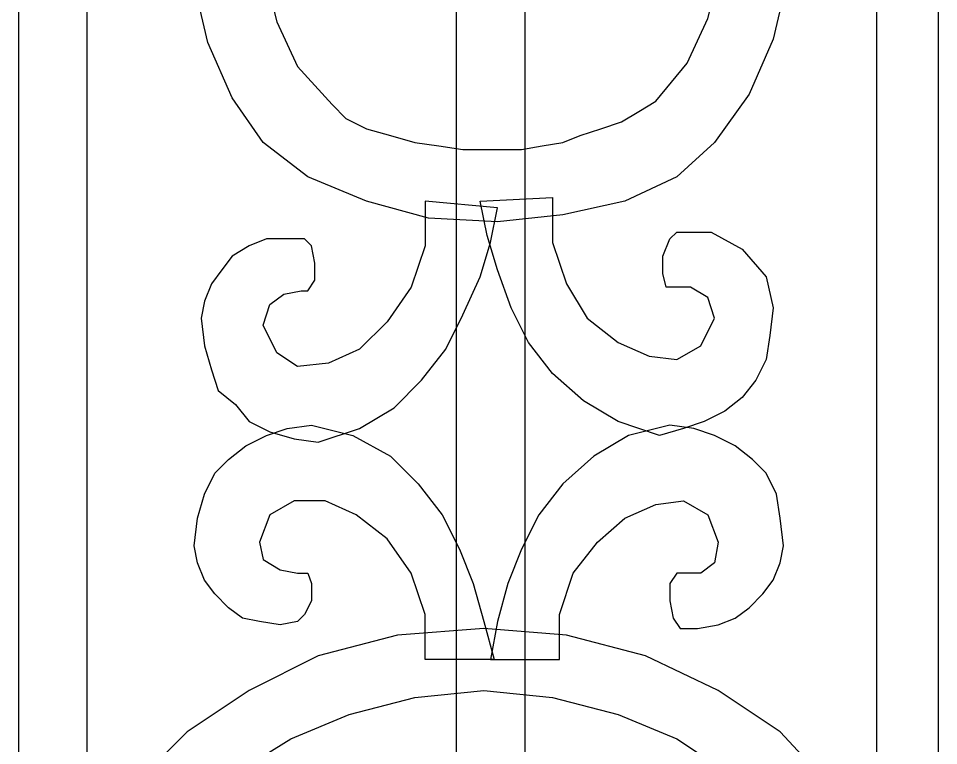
# Model space of a CAD drawing. Header units: centimetres. Extents: x -51 to 56, y -22 to 36.
# Drawn here: x -7 to 11.22, y -7.65 to 6.75 of the extents above; entities that cross this region are included whole.
import ezdxf

# ---------------------------------------------------------------- set-up
doc = ezdxf.new("R2010")
doc.units = ezdxf.units.CM
doc.header["$MEASUREMENT"] = 0
doc.layers.add('layer 1', color=7, linetype='Continuous')

msp = doc.modelspace()

# ---------------------------------------------------------------- linework, layer by layer
at = {"layer": 'layer 1', "color": 108}
for points, knots in [([(-7.00113, 30.70333), (-7.00113, 30.70333), (-5.63638, 30.70333), (-5.63638, 30.70333), (-5.63638, 30.70333), (-5.63638, 30.70333), (-5.63638, -22.04404), (-5.63638, -22.04404), (-5.63638, -22.04404), (-5.63638, -22.04404), (-7.00113, -22.04404), (-7.00113, -22.04404), (-7.00113, -22.04404), (-7.00113, -22.04404), (-7.00113, 30.70333), (-7.00113, 30.70333)], [0, 0, 0, 0, 0.25, 0.25, 0.25, 0.25, 0.5, 0.5, 0.5, 0.5, 0.75, 0.75, 0.75, 0.75, 1, 1, 1, 1]), ([(1.665, 30.70333), (1.665, 30.70333), (3.02974, 30.70333), (3.02974, 30.70333), (3.02974, 30.70333), (3.02974, 30.70333), (3.02974, -22.04404), (3.02974, -22.04404), (3.02974, -22.04404), (3.02974, -22.04404), (1.665, -22.04404), (1.665, -22.04404), (1.665, -22.04404), (1.665, -22.04404), (1.665, 30.70333), (1.665, 30.70333)], [0, 0, 0, 0, 0.25, 0.25, 0.25, 0.25, 0.5, 0.5, 0.5, 0.5, 0.75, 0.75, 0.75, 0.75, 1, 1, 1, 1]), ([(9.98994, 30.70333), (9.98994, 30.70333), (11.21821, 30.70333), (11.21821, 30.70333), (11.21821, 30.70333), (11.21821, 30.70333), (11.21821, -22.04404), (11.21821, -22.04404), (11.21821, -22.04404), (11.21821, -22.04404), (9.98994, -22.04404), (9.98994, -22.04404), (9.98994, -22.04404), (9.98994, -22.04404), (9.98994, 30.70333), (9.98994, 30.70333)], [0, 0, 0, 0, 0.25, 0.25, 0.25, 0.25, 0.5, 0.5, 0.5, 0.5, 0.75, 0.75, 0.75, 0.75, 1, 1, 1, 1]), ([(6.78279, 4.29553), (6.78279, 4.29553), (7.46516, 5.25085), (7.46516, 5.25085), (7.46516, 5.25085), (7.46516, 5.25085), (7.94282, 6.34264), (7.94282, 6.34264), (7.94282, 6.34264), (7.94282, 6.34264), (8.21577, 7.50268), (8.21577, 7.50268), (8.21577, 7.50268), (8.21577, 7.50268), (8.21577, 8.73095), (8.21577, 8.73095), (8.21577, 8.73095), (8.21577, 8.73095), (8.01106, 9.82274), (8.01106, 9.82274), (8.01106, 9.82274), (8.01106, 9.82274), (7.5334, 10.77806), (7.5334, 10.77806), (7.5334, 10.77806), (7.5334, 10.77806), (6.71455, 11.52867), (6.71455, 11.52867), (6.71455, 11.52867), (6.71455, 11.52867), (5.69099, 12.07457), (5.69099, 12.07457), (5.69099, 12.07457), (5.69099, 12.07457), (5.07686, 12.21104), (5.07686, 12.21104), (5.07686, 12.21104), (5.07686, 12.21104), (4.46272, 12.07457), (4.46272, 12.07457), (4.46272, 12.07457), (4.46272, 12.07457), (3.84859, 11.80162), (3.84859, 11.80162), (3.84859, 11.80162), (3.84859, 11.80162), (3.43917, 11.32396), (3.43917, 11.32396), (3.43917, 11.32396), (3.43917, 11.32396), (3.09798, 10.77806), (3.09798, 10.77806), (3.09798, 10.77806), (3.09798, 10.77806), (3.02974, 10.16393), (3.02974, 10.16393), (3.02974, 10.16393), (3.02974, 10.16393), (3.23445, 9.48155), (3.23445, 9.48155), (3.23445, 9.48155), (3.23445, 9.48155), (3.71211, 8.79918), (3.71211, 8.79918), (3.71211, 8.79918), (3.71211, 8.79918), (4.0533, 8.59447), (4.0533, 8.59447), (4.0533, 8.59447), (4.0533, 8.59447), (4.53096, 8.52623), (4.53096, 8.52623), (4.53096, 8.52623), (4.53096, 8.52623), (4.94038, 8.73095), (4.94038, 8.73095), (4.94038, 8.73095), (4.94038, 8.73095), (5.1451, 9.14037), (5.1451, 9.14037), (5.1451, 9.14037), (5.1451, 9.14037), (5.07686, 9.41332), (5.07686, 9.41332), (5.07686, 9.41332), (5.07686, 9.41332), (5.00862, 9.61803), (5.00862, 9.61803), (5.00862, 9.61803), (5.00862, 9.61803), (4.87215, 9.68627), (4.87215, 9.68627), (4.87215, 9.68627), (4.87215, 9.68627), (4.66744, 9.7545), (4.66744, 9.7545), (4.66744, 9.7545), (4.66744, 9.7545), (4.25801, 10.16393), (4.25801, 10.16393), (4.25801, 10.16393), (4.25801, 10.16393), (4.39449, 10.57335), (4.39449, 10.57335), (4.39449, 10.57335), (4.39449, 10.57335), (4.80391, 10.8463), (4.80391, 10.8463), (4.80391, 10.8463), (4.80391, 10.8463), (5.34981, 10.77806), (5.34981, 10.77806), (5.34981, 10.77806), (5.34981, 10.77806), (5.96394, 10.36864), (5.96394, 10.36864), (5.96394, 10.36864), (5.96394, 10.36864), (6.4416, 9.82274), (6.4416, 9.82274), (6.4416, 9.82274), (6.4416, 9.82274), (6.78279, 9.14037), (6.78279, 9.14037), (6.78279, 9.14037), (6.78279, 9.14037), (6.91926, 8.38976), (6.91926, 8.38976), (6.91926, 8.38976), (6.91926, 8.38976), (6.85103, 7.57091), (6.85103, 7.57091), (6.85103, 7.57091), (6.85103, 7.57091), (6.64632, 6.75207), (6.64632, 6.75207), (6.64632, 6.75207), (6.64632, 6.75207), (6.23689, 5.86498), (6.23689, 5.86498), (6.23689, 5.86498), (6.23689, 5.86498), (5.62276, 5.11437), (5.62276, 5.11437), (5.62276, 5.11437), (5.62276, 5.11437), (5.28157, 4.90966), (5.28157, 4.90966), (5.28157, 4.90966), (5.28157, 4.90966), (4.94038, 4.70495), (4.94038, 4.70495), (4.94038, 4.70495), (4.94038, 4.70495), (4.53096, 4.56848), (4.53096, 4.56848), (4.53096, 4.56848), (4.53096, 4.56848), (4.12154, 4.432), (4.12154, 4.432), (4.12154, 4.432), (4.12154, 4.432), (3.78035, 4.29553), (3.78035, 4.29553), (3.78035, 4.29553), (3.78035, 4.29553), (3.37093, 4.22729), (3.37093, 4.22729), (3.37093, 4.22729), (3.37093, 4.22729), (2.96151, 4.15905), (2.96151, 4.15905), (2.96151, 4.15905), (2.96151, 4.15905), (2.62032, 4.15905), (2.62032, 4.15905), (2.62032, 4.15905), (2.62032, 4.15905), (2.62032, 4.15905), (2.62032, 4.15905), (2.62032, 4.15905), (2.62032, 4.15905), (2.62032, 4.15905), (2.62032, 4.15905), (2.62032, 4.15905), (2.62032, 4.15905), (2.62032, 4.15905), (2.62032, 4.15905), (2.62032, 4.15905), (2.62032, 4.15905), (2.62032, 4.15905), (2.62032, 4.15905), (2.62032, 4.15905), (2.62032, 4.15905), (2.27913, 4.15905), (2.27913, 4.15905), (2.27913, 4.15905), (2.27913, 4.15905), (1.80147, 4.15905), (1.80147, 4.15905), (1.80147, 4.15905), (1.80147, 4.15905), (1.32381, 4.22729), (1.32381, 4.22729), (1.32381, 4.22729), (1.32381, 4.22729), (0.84615, 4.29553), (0.84615, 4.29553), (0.84615, 4.29553), (0.84615, 4.29553), (0.36849, 4.432), (0.36849, 4.432), (0.36849, 4.432), (0.36849, 4.432), (-0.10917, 4.56848), (-0.10917, 4.56848), (-0.10917, 4.56848), (-0.10917, 4.56848), (-0.51859, 4.77319), (-0.51859, 4.77319), (-0.51859, 4.77319), (-0.51859, 4.77319), (-0.79154, 5.04614), (-0.79154, 5.04614), (-0.79154, 5.04614), (-0.79154, 5.04614), (-1.47391, 5.79675), (-1.47391, 5.79675), (-1.47391, 5.79675), (-1.47391, 5.79675), (-1.88334, 6.68383), (-1.88334, 6.68383), (-1.88334, 6.68383), (-1.88334, 6.68383), (-2.08805, 7.50268), (-2.08805, 7.50268), (-2.08805, 7.50268), (-2.08805, 7.50268), (-2.15629, 8.32152), (-2.15629, 8.32152), (-2.15629, 8.32152), (-2.15629, 8.32152), (-2.01981, 9.07213), (-2.01981, 9.07213), (-2.01981, 9.07213), (-2.01981, 9.07213), (-1.67863, 9.7545), (-1.67863, 9.7545), (-1.67863, 9.7545), (-1.67863, 9.7545), (-1.20096, 10.3004), (-1.20096, 10.3004), (-1.20096, 10.3004), (-1.20096, 10.3004), (-0.58683, 10.70982), (-0.58683, 10.70982), (-0.58683, 10.70982), (-0.58683, 10.70982), (-0.10917, 10.77806), (-0.10917, 10.77806), (-0.10917, 10.77806), (-0.10917, 10.77806), (0.36849, 10.50511), (0.36849, 10.50511), (0.36849, 10.50511), (0.36849, 10.50511), (0.50497, 10.09569), (0.50497, 10.09569), (0.50497, 10.09569), (0.50497, 10.09569), (0.09554, 9.7545), (0.09554, 9.7545), (0.09554, 9.7545), (0.09554, 9.7545), (-0.04093, 9.68627), (-0.04093, 9.68627), (-0.04093, 9.68627), (-0.04093, 9.68627), (-0.24564, 9.54979), (-0.24564, 9.54979), (-0.24564, 9.54979), (-0.24564, 9.54979), (-0.31388, 9.34508), (-0.31388, 9.34508), (-0.31388, 9.34508), (-0.31388, 9.34508), (-0.38212, 9.14037), (-0.38212, 9.14037), (-0.38212, 9.14037), (-0.38212, 9.14037), (-0.17741, 8.66271), (-0.17741, 8.66271), (-0.17741, 8.66271), (-0.17741, 8.66271), (0.23202, 8.458), (0.23202, 8.458), (0.23202, 8.458), (0.23202, 8.458), (0.70968, 8.52623), (0.70968, 8.52623), (0.70968, 8.52623), (0.70968, 8.52623), (1.05086, 8.73095), (1.05086, 8.73095), (1.05086, 8.73095), (1.05086, 8.73095), (1.52852, 9.41332), (1.52852, 9.41332), (1.52852, 9.41332), (1.52852, 9.41332), (1.73324, 10.09569), (1.73324, 10.09569), (1.73324, 10.09569), (1.73324, 10.09569), (1.59676, 10.70982), (1.59676, 10.70982), (1.59676, 10.70982), (1.59676, 10.70982), (1.25558, 11.32396), (1.25558, 11.32396), (1.25558, 11.32396), (1.25558, 11.32396), (0.77791, 11.73338), (0.77791, 11.73338), (0.77791, 11.73338), (0.77791, 11.73338), (0.23202, 12.07457), (0.23202, 12.07457), (0.23202, 12.07457), (0.23202, 12.07457), (-0.45036, 12.21104), (-0.45036, 12.21104), (-0.45036, 12.21104), (-0.45036, 12.21104), (-1.06449, 12.07457), (-1.06449, 12.07457), (-1.06449, 12.07457), (-1.06449, 12.07457), (-2.08805, 11.52867), (-2.08805, 11.52867), (-2.08805, 11.52867), (-2.08805, 11.52867), (-2.83866, 10.70982), (-2.83866, 10.70982), (-2.83866, 10.70982), (-2.83866, 10.70982), (-3.31632, 9.68627), (-3.31632, 9.68627), (-3.31632, 9.68627), (-3.31632, 9.68627), (-3.52103, 8.59447), (-3.52103, 8.59447), (-3.52103, 8.59447), (-3.52103, 8.59447), (-3.52103, 7.43444), (-3.52103, 7.43444), (-3.52103, 7.43444), (-3.52103, 7.43444), (-3.24808, 6.27441), (-3.24808, 6.27441), (-3.24808, 6.27441), (-3.24808, 6.27441), (-2.77042, 5.18261), (-2.77042, 5.18261), (-2.77042, 5.18261), (-2.77042, 5.18261), (-2.15629, 4.29553), (-2.15629, 4.29553), (-2.15629, 4.29553), (-2.15629, 4.29553), (-1.2692, 3.61315), (-1.2692, 3.61315), (-1.2692, 3.61315), (-1.2692, 3.61315), (-0.10917, 3.13549), (-0.10917, 3.13549), (-0.10917, 3.13549), (-0.10917, 3.13549), (1.1191, 2.79431), (1.1191, 2.79431), (1.1191, 2.79431), (1.1191, 2.79431), (2.48385, 2.72607), (2.48385, 2.72607), (2.48385, 2.72607), (2.48385, 2.72607), (3.78035, 2.86255), (3.78035, 2.86255), (3.78035, 2.86255), (3.78035, 2.86255), (5.00862, 3.13549), (5.00862, 3.13549), (5.00862, 3.13549), (5.00862, 3.13549), (6.03218, 3.61315), (6.03218, 3.61315), (6.03218, 3.61315), (6.03218, 3.61315), (6.78279, 4.29553), (6.78279, 4.29553)], [0, 0, 0, 0, 0.01, 0.01, 0.01, 0.01, 0.02, 0.02, 0.02, 0.02, 0.03, 0.03, 0.03, 0.03, 0.04, 0.04, 0.04, 0.04, 0.05, 0.05, 0.05, 0.05, 0.06, 0.06, 0.06, 0.06, 0.07, 0.07, 0.07, 0.07, 0.08, 0.08, 0.08, 0.08, 0.09, 0.09, 0.09, 0.09, 0.1, 0.1, 0.1, 0.1, 0.11, 0.11, 0.11, 0.11, 0.12, 0.12, 0.12, 0.12, 0.13, 0.13, 0.13, 0.13, 0.14, 0.14, 0.14, 0.14, 0.15, 0.15, 0.15, 0.15, 0.16, 0.16, 0.16, 0.16, 0.17, 0.17, 0.17, 0.17, 0.18, 0.18, 0.18, 0.18, 0.19, 0.19, 0.19, 0.19, 0.2, 0.2, 0.2, 0.2, 0.21, 0.21, 0.21, 0.21, 0.22, 0.22, 0.22, 0.22, 0.23, 0.23, 0.23, 0.23, 0.24, 0.24, 0.24, 0.24, 0.25, 0.25, 0.25, 0.25, 0.26, 0.26, 0.26, 0.26, 0.27, 0.27, 0.27, 0.27, 0.28, 0.28, 0.28, 0.28, 0.29, 0.29, 0.29, 0.29, 0.3, 0.3, 0.3, 0.3, 0.31, 0.31, 0.31, 0.31, 0.32, 0.32, 0.32, 0.32, 0.33, 0.33, 0.33, 0.33, 0.34, 0.34, 0.34, 0.34, 0.35, 0.35, 0.35, 0.35, 0.36, 0.36, 0.36, 0.36, 0.37, 0.37, 0.37, 0.37, 0.38, 0.38, 0.38, 0.38, 0.39, 0.39, 0.39, 0.39, 0.4, 0.4, 0.4, 0.4, 0.41, 0.41, 0.41, 0.41, 0.42, 0.42, 0.42, 0.42, 0.43, 0.43, 0.43, 0.43, 0.44, 0.44, 0.44, 0.44, 0.45, 0.45, 0.45, 0.45, 0.46, 0.46, 0.46, 0.46, 0.47, 0.47, 0.47, 0.47, 0.48, 0.48, 0.48, 0.48, 0.49, 0.49, 0.49, 0.49, 0.5, 0.5, 0.5, 0.5, 0.51, 0.51, 0.51, 0.51, 0.52, 0.52, 0.52, 0.52, 0.53, 0.53, 0.53, 0.53, 0.54, 0.54, 0.54, 0.54, 0.55, 0.55, 0.55, 0.55, 0.56, 0.56, 0.56, 0.56, 0.57, 0.57, 0.57, 0.57, 0.58, 0.58, 0.58, 0.58, 0.59, 0.59, 0.59, 0.59, 0.6, 0.6, 0.6, 0.6, 0.61, 0.61, 0.61, 0.61, 0.62, 0.62, 0.62, 0.62, 0.63, 0.63, 0.63, 0.63, 0.64, 0.64, 0.64, 0.64, 0.65, 0.65, 0.65, 0.65, 0.66, 0.66, 0.66, 0.66, 0.67, 0.67, 0.67, 0.67, 0.68, 0.68, 0.68, 0.68, 0.69, 0.69, 0.69, 0.69, 0.7, 0.7, 0.7, 0.7, 0.71, 0.71, 0.71, 0.71, 0.72, 0.72, 0.72, 0.72, 0.73, 0.73, 0.73, 0.73, 0.74, 0.74, 0.74, 0.74, 0.75, 0.75, 0.75, 0.75, 0.76, 0.76, 0.76, 0.76, 0.77, 0.77, 0.77, 0.77, 0.78, 0.78, 0.78, 0.78, 0.79, 0.79, 0.79, 0.79, 0.8, 0.8, 0.8, 0.8, 0.81, 0.81, 0.81, 0.81, 0.82, 0.82, 0.82, 0.82, 0.83, 0.83, 0.83, 0.83, 0.84, 0.84, 0.84, 0.84, 0.85, 0.85, 0.85, 0.85, 0.86, 0.86, 0.86, 0.86, 0.87, 0.87, 0.87, 0.87, 0.88, 0.88, 0.88, 0.88, 0.89, 0.89, 0.89, 0.89, 0.9, 0.9, 0.9, 0.9, 0.91, 0.91, 0.91, 0.91, 0.92, 0.92, 0.92, 0.92, 0.93, 0.93, 0.93, 0.93, 0.94, 0.94, 0.94, 0.94, 0.95, 0.95, 0.95, 0.95, 0.96, 0.96, 0.96, 0.96, 0.97, 0.97, 0.97, 0.97, 0.98, 0.98, 0.98, 0.98, 0.99, 0.99, 0.99, 0.99, 1, 1, 1, 1]), ([(-1.06449, -1.64111), (-1.06449, -1.64111), (-1.54215, -1.57287), (-1.54215, -1.57287), (-1.54215, -1.57287), (-1.54215, -1.57287), (-2.01981, -1.4364), (-2.01981, -1.4364), (-2.01981, -1.4364), (-2.01981, -1.4364), (-2.42923, -1.23169), (-2.42923, -1.23169), (-2.42923, -1.23169), (-2.42923, -1.23169), (-2.70218, -0.8905), (-2.70218, -0.8905), (-2.70218, -0.8905), (-2.70218, -0.8905), (-3.04337, -0.61755), (-3.04337, -0.61755), (-3.04337, -0.61755), (-3.04337, -0.61755), (-3.17984, -0.20813), (-3.17984, -0.20813), (-3.17984, -0.20813), (-3.17984, -0.20813), (-3.31632, 0.26953), (-3.31632, 0.26953), (-3.31632, 0.26953), (-3.31632, 0.26953), (-3.38456, 0.81543), (-3.38456, 0.81543), (-3.38456, 0.81543), (-3.38456, 0.81543), (-3.31632, 1.15661), (-3.31632, 1.15661), (-3.31632, 1.15661), (-3.31632, 1.15661), (-3.17984, 1.4978), (-3.17984, 1.4978), (-3.17984, 1.4978), (-3.17984, 1.4978), (-2.97513, 1.77075), (-2.97513, 1.77075), (-2.97513, 1.77075), (-2.97513, 1.77075), (-2.77042, 2.0437), (-2.77042, 2.0437), (-2.77042, 2.0437), (-2.77042, 2.0437), (-2.42923, 2.24841), (-2.42923, 2.24841), (-2.42923, 2.24841), (-2.42923, 2.24841), (-2.08805, 2.38488), (-2.08805, 2.38488), (-2.08805, 2.38488), (-2.08805, 2.38488), (-1.74686, 2.38488), (-1.74686, 2.38488), (-1.74686, 2.38488), (-1.74686, 2.38488), (-1.33744, 2.38488), (-1.33744, 2.38488), (-1.33744, 2.38488), (-1.33744, 2.38488), (-1.20096, 2.24841), (-1.20096, 2.24841), (-1.20096, 2.24841), (-1.20096, 2.24841), (-1.13273, 1.90722), (-1.13273, 1.90722), (-1.13273, 1.90722), (-1.13273, 1.90722), (-1.13273, 1.56604), (-1.13273, 1.56604), (-1.13273, 1.56604), (-1.13273, 1.56604), (-1.2692, 1.36133), (-1.2692, 1.36133), (-1.2692, 1.36133), (-1.2692, 1.36133), (-1.40568, 1.36133), (-1.40568, 1.36133), (-1.40568, 1.36133), (-1.40568, 1.36133), (-1.74686, 1.29309), (-1.74686, 1.29309), (-1.74686, 1.29309), (-1.74686, 1.29309), (-2.01981, 1.08838), (-2.01981, 1.08838), (-2.01981, 1.08838), (-2.01981, 1.08838), (-2.15629, 0.67895), (-2.15629, 0.67895), (-2.15629, 0.67895), (-2.15629, 0.67895), (-1.88334, 0.13306), (-1.88334, 0.13306), (-1.88334, 0.13306), (-1.88334, 0.13306), (-1.47391, -0.13989), (-1.47391, -0.13989), (-1.47391, -0.13989), (-1.47391, -0.13989), (-0.85978, -0.07166), (-0.85978, -0.07166), (-0.85978, -0.07166), (-0.85978, -0.07166), (-0.24564, 0.20129), (-0.24564, 0.20129), (-0.24564, 0.20129), (-0.24564, 0.20129), (0.30025, 0.74719), (0.30025, 0.74719), (0.30025, 0.74719), (0.30025, 0.74719), (0.77791, 1.42956), (0.77791, 1.42956), (0.77791, 1.42956), (0.77791, 1.42956), (1.05086, 2.24841), (1.05086, 2.24841), (1.05086, 2.24841), (1.05086, 2.24841), (1.05086, 3.13549), (1.05086, 3.13549), (1.05086, 3.13549), (1.05086, 3.13549), (2.48385, 2.99902), (2.48385, 2.99902), (2.48385, 2.99902), (2.48385, 2.99902), (2.34737, 2.31665), (2.34737, 2.31665), (2.34737, 2.31665), (2.34737, 2.31665), (2.14266, 1.63428), (2.14266, 1.63428), (2.14266, 1.63428), (2.14266, 1.63428), (1.80147, 0.88367), (1.80147, 0.88367), (1.80147, 0.88367), (1.80147, 0.88367), (1.46029, 0.20129), (1.46029, 0.20129), (1.46029, 0.20129), (1.46029, 0.20129), (0.98263, -0.41284), (0.98263, -0.41284), (0.98263, -0.41284), (0.98263, -0.41284), (0.43673, -0.95874), (0.43673, -0.95874), (0.43673, -0.95874), (0.43673, -0.95874), (-0.24564, -1.36816), (-0.24564, -1.36816), (-0.24564, -1.36816), (-0.24564, -1.36816), (-1.06449, -1.64111), (-1.06449, -1.64111)], [0, 0, 0, 0, 0.02439024, 0.02439024, 0.02439024, 0.02439024, 0.04878049, 0.04878049, 0.04878049, 0.04878049, 0.07317073, 0.07317073, 0.07317073, 0.07317073, 0.09756098, 0.09756098, 0.09756098, 0.09756098, 0.12195122, 0.12195122, 0.12195122, 0.12195122, 0.14634146, 0.14634146, 0.14634146, 0.14634146, 0.17073171, 0.17073171, 0.17073171, 0.17073171, 0.19512195, 0.19512195, 0.19512195, 0.19512195, 0.2195122, 0.2195122, 0.2195122, 0.2195122, 0.24390244, 0.24390244, 0.24390244, 0.24390244, 0.26829268, 0.26829268, 0.26829268, 0.26829268, 0.29268293, 0.29268293, 0.29268293, 0.29268293, 0.31707317, 0.31707317, 0.31707317, 0.31707317, 0.34146341, 0.34146341, 0.34146341, 0.34146341, 0.36585366, 0.36585366, 0.36585366, 0.36585366, 0.3902439, 0.3902439, 0.3902439, 0.3902439, 0.41463415, 0.41463415, 0.41463415, 0.41463415, 0.43902439, 0.43902439, 0.43902439, 0.43902439, 0.46341463, 0.46341463, 0.46341463, 0.46341463, 0.48780488, 0.48780488, 0.48780488, 0.48780488, 0.51219512, 0.51219512, 0.51219512, 0.51219512, 0.53658537, 0.53658537, 0.53658537, 0.53658537, 0.56097561, 0.56097561, 0.56097561, 0.56097561, 0.58536585, 0.58536585, 0.58536585, 0.58536585, 0.6097561, 0.6097561, 0.6097561, 0.6097561, 0.63414634, 0.63414634, 0.63414634, 0.63414634, 0.65853659, 0.65853659, 0.65853659, 0.65853659, 0.68292683, 0.68292683, 0.68292683, 0.68292683, 0.70731707, 0.70731707, 0.70731707, 0.70731707, 0.73170732, 0.73170732, 0.73170732, 0.73170732, 0.75609756, 0.75609756, 0.75609756, 0.75609756, 0.7804878, 0.7804878, 0.7804878, 0.7804878, 0.80487805, 0.80487805, 0.80487805, 0.80487805, 0.82926829, 0.82926829, 0.82926829, 0.82926829, 0.85365854, 0.85365854, 0.85365854, 0.85365854, 0.87804878, 0.87804878, 0.87804878, 0.87804878, 0.90243902, 0.90243902, 0.90243902, 0.90243902, 0.92682927, 0.92682927, 0.92682927, 0.92682927, 0.95121951, 0.95121951, 0.95121951, 0.95121951, 0.97560976, 0.97560976, 0.97560976, 0.97560976, 1, 1, 1, 1]), ([(5.69099, -1.50464), (5.69099, -1.50464), (6.16865, -1.36816), (6.16865, -1.36816), (6.16865, -1.36816), (6.16865, -1.36816), (6.57808, -1.23169), (6.57808, -1.23169), (6.57808, -1.23169), (6.57808, -1.23169), (6.9875, -1.02698), (6.9875, -1.02698), (6.9875, -1.02698), (6.9875, -1.02698), (7.32869, -0.75403), (7.32869, -0.75403), (7.32869, -0.75403), (7.32869, -0.75403), (7.60164, -0.41284), (7.60164, -0.41284), (7.60164, -0.41284), (7.60164, -0.41284), (7.80635, -0.00342), (7.80635, -0.00342), (7.80635, -0.00342), (7.80635, -0.00342), (7.87458, 0.47424), (7.87458, 0.47424), (7.87458, 0.47424), (7.87458, 0.47424), (7.94282, 1.02014), (7.94282, 1.02014), (7.94282, 1.02014), (7.94282, 1.02014), (7.80635, 1.63428), (7.80635, 1.63428), (7.80635, 1.63428), (7.80635, 1.63428), (7.32869, 2.18017), (7.32869, 2.18017), (7.32869, 2.18017), (7.32869, 2.18017), (6.71455, 2.52136), (6.71455, 2.52136), (6.71455, 2.52136), (6.71455, 2.52136), (6.03218, 2.52136), (6.03218, 2.52136), (6.03218, 2.52136), (6.03218, 2.52136), (5.89571, 2.38488), (5.89571, 2.38488), (5.89571, 2.38488), (5.89571, 2.38488), (5.75923, 2.0437), (5.75923, 2.0437), (5.75923, 2.0437), (5.75923, 2.0437), (5.75923, 1.70251), (5.75923, 1.70251), (5.75923, 1.70251), (5.75923, 1.70251), (5.82747, 1.42956), (5.82747, 1.42956), (5.82747, 1.42956), (5.82747, 1.42956), (6.03218, 1.42956), (6.03218, 1.42956), (6.03218, 1.42956), (6.03218, 1.42956), (6.30513, 1.42956), (6.30513, 1.42956), (6.30513, 1.42956), (6.30513, 1.42956), (6.64632, 1.22485), (6.64632, 1.22485), (6.64632, 1.22485), (6.64632, 1.22485), (6.78279, 0.81543), (6.78279, 0.81543), (6.78279, 0.81543), (6.78279, 0.81543), (6.50984, 0.26953), (6.50984, 0.26953), (6.50984, 0.26953), (6.50984, 0.26953), (6.03218, -0.00342), (6.03218, -0.00342), (6.03218, -0.00342), (6.03218, -0.00342), (5.48628, 0.06482), (5.48628, 0.06482), (5.48628, 0.06482), (5.48628, 0.06482), (4.87215, 0.33777), (4.87215, 0.33777), (4.87215, 0.33777), (4.87215, 0.33777), (4.25801, 0.81543), (4.25801, 0.81543), (4.25801, 0.81543), (4.25801, 0.81543), (3.84859, 1.4978), (3.84859, 1.4978), (3.84859, 1.4978), (3.84859, 1.4978), (3.57564, 2.31665), (3.57564, 2.31665), (3.57564, 2.31665), (3.57564, 2.31665), (3.57564, 3.20373), (3.57564, 3.20373), (3.57564, 3.20373), (3.57564, 3.20373), (2.14266, 3.13549), (2.14266, 3.13549), (2.14266, 3.13549), (2.14266, 3.13549), (2.27913, 2.45312), (2.27913, 2.45312), (2.27913, 2.45312), (2.27913, 2.45312), (2.48385, 1.77075), (2.48385, 1.77075), (2.48385, 1.77075), (2.48385, 1.77075), (2.75679, 1.02014), (2.75679, 1.02014), (2.75679, 1.02014), (2.75679, 1.02014), (3.09798, 0.33777), (3.09798, 0.33777), (3.09798, 0.33777), (3.09798, 0.33777), (3.57564, -0.27637), (3.57564, -0.27637), (3.57564, -0.27637), (3.57564, -0.27637), (4.18978, -0.82226), (4.18978, -0.82226), (4.18978, -0.82226), (4.18978, -0.82226), (4.87215, -1.23169), (4.87215, -1.23169), (4.87215, -1.23169), (4.87215, -1.23169), (5.69099, -1.50464), (5.69099, -1.50464)], [0, 0, 0, 0, 0.02702703, 0.02702703, 0.02702703, 0.02702703, 0.05405405, 0.05405405, 0.05405405, 0.05405405, 0.08108108, 0.08108108, 0.08108108, 0.08108108, 0.10810811, 0.10810811, 0.10810811, 0.10810811, 0.13513514, 0.13513514, 0.13513514, 0.13513514, 0.16216216, 0.16216216, 0.16216216, 0.16216216, 0.18918919, 0.18918919, 0.18918919, 0.18918919, 0.21621622, 0.21621622, 0.21621622, 0.21621622, 0.24324324, 0.24324324, 0.24324324, 0.24324324, 0.27027027, 0.27027027, 0.27027027, 0.27027027, 0.2972973, 0.2972973, 0.2972973, 0.2972973, 0.32432432, 0.32432432, 0.32432432, 0.32432432, 0.35135135, 0.35135135, 0.35135135, 0.35135135, 0.37837838, 0.37837838, 0.37837838, 0.37837838, 0.40540541, 0.40540541, 0.40540541, 0.40540541, 0.43243243, 0.43243243, 0.43243243, 0.43243243, 0.45945946, 0.45945946, 0.45945946, 0.45945946, 0.48648649, 0.48648649, 0.48648649, 0.48648649, 0.51351351, 0.51351351, 0.51351351, 0.51351351, 0.54054054, 0.54054054, 0.54054054, 0.54054054, 0.56756757, 0.56756757, 0.56756757, 0.56756757, 0.59459459, 0.59459459, 0.59459459, 0.59459459, 0.62162162, 0.62162162, 0.62162162, 0.62162162, 0.64864865, 0.64864865, 0.64864865, 0.64864865, 0.67567568, 0.67567568, 0.67567568, 0.67567568, 0.7027027, 0.7027027, 0.7027027, 0.7027027, 0.72972973, 0.72972973, 0.72972973, 0.72972973, 0.75675676, 0.75675676, 0.75675676, 0.75675676, 0.78378378, 0.78378378, 0.78378378, 0.78378378, 0.81081081, 0.81081081, 0.81081081, 0.81081081, 0.83783784, 0.83783784, 0.83783784, 0.83783784, 0.86486486, 0.86486486, 0.86486486, 0.86486486, 0.89189189, 0.89189189, 0.89189189, 0.89189189, 0.91891892, 0.91891892, 0.91891892, 0.91891892, 0.94594595, 0.94594595, 0.94594595, 0.94594595, 0.97297297, 0.97297297, 0.97297297, 0.97297297, 1, 1, 1, 1]), ([(-1.20096, -1.29993), (-1.20096, -1.29993), (-1.67863, -1.36816), (-1.67863, -1.36816), (-1.67863, -1.36816), (-1.67863, -1.36816), (-2.08805, -1.50464), (-2.08805, -1.50464), (-2.08805, -1.50464), (-2.08805, -1.50464), (-2.49747, -1.70935), (-2.49747, -1.70935), (-2.49747, -1.70935), (-2.49747, -1.70935), (-2.83866, -1.9823), (-2.83866, -1.9823), (-2.83866, -1.9823), (-2.83866, -1.9823), (-3.11161, -2.25525), (-3.11161, -2.25525), (-3.11161, -2.25525), (-3.11161, -2.25525), (-3.31632, -2.66467), (-3.31632, -2.66467), (-3.31632, -2.66467), (-3.31632, -2.66467), (-3.45279, -3.14233), (-3.45279, -3.14233), (-3.45279, -3.14233), (-3.45279, -3.14233), (-3.52103, -3.68823), (-3.52103, -3.68823), (-3.52103, -3.68823), (-3.52103, -3.68823), (-3.45279, -4.02941), (-3.45279, -4.02941), (-3.45279, -4.02941), (-3.45279, -4.02941), (-3.31632, -4.3706), (-3.31632, -4.3706), (-3.31632, -4.3706), (-3.31632, -4.3706), (-3.11161, -4.64355), (-3.11161, -4.64355), (-3.11161, -4.64355), (-3.11161, -4.64355), (-2.83866, -4.9165), (-2.83866, -4.9165), (-2.83866, -4.9165), (-2.83866, -4.9165), (-2.56571, -5.12121), (-2.56571, -5.12121), (-2.56571, -5.12121), (-2.56571, -5.12121), (-2.22452, -5.18945), (-2.22452, -5.18945), (-2.22452, -5.18945), (-2.22452, -5.18945), (-1.8151, -5.25768), (-1.8151, -5.25768), (-1.8151, -5.25768), (-1.8151, -5.25768), (-1.47391, -5.18945), (-1.47391, -5.18945), (-1.47391, -5.18945), (-1.47391, -5.18945), (-1.33744, -5.05297), (-1.33744, -5.05297), (-1.33744, -5.05297), (-1.33744, -5.05297), (-1.20096, -4.78002), (-1.20096, -4.78002), (-1.20096, -4.78002), (-1.20096, -4.78002), (-1.20096, -4.43884), (-1.20096, -4.43884), (-1.20096, -4.43884), (-1.20096, -4.43884), (-1.2692, -4.23413), (-1.2692, -4.23413), (-1.2692, -4.23413), (-1.2692, -4.23413), (-1.47391, -4.23413), (-1.47391, -4.23413), (-1.47391, -4.23413), (-1.47391, -4.23413), (-1.8151, -4.16589), (-1.8151, -4.16589), (-1.8151, -4.16589), (-1.8151, -4.16589), (-2.15629, -3.96118), (-2.15629, -3.96118), (-2.15629, -3.96118), (-2.15629, -3.96118), (-2.22452, -3.61999), (-2.22452, -3.61999), (-2.22452, -3.61999), (-2.22452, -3.61999), (-2.01981, -3.07409), (-2.01981, -3.07409), (-2.01981, -3.07409), (-2.01981, -3.07409), (-1.54215, -2.80114), (-1.54215, -2.80114), (-1.54215, -2.80114), (-1.54215, -2.80114), (-0.92802, -2.80114), (-0.92802, -2.80114), (-0.92802, -2.80114), (-0.92802, -2.80114), (-0.31388, -3.07409), (-0.31388, -3.07409), (-0.31388, -3.07409), (-0.31388, -3.07409), (0.30025, -3.55175), (0.30025, -3.55175), (0.30025, -3.55175), (0.30025, -3.55175), (0.77791, -4.23413), (0.77791, -4.23413), (0.77791, -4.23413), (0.77791, -4.23413), (1.05086, -5.05297), (1.05086, -5.05297), (1.05086, -5.05297), (1.05086, -5.05297), (1.05086, -5.94006), (1.05086, -5.94006), (1.05086, -5.94006), (1.05086, -5.94006), (2.41561, -5.94006), (2.41561, -5.94006), (2.41561, -5.94006), (2.41561, -5.94006), (2.2109, -5.18945), (2.2109, -5.18945), (2.2109, -5.18945), (2.2109, -5.18945), (2.00618, -4.43884), (2.00618, -4.43884), (2.00618, -4.43884), (2.00618, -4.43884), (1.73324, -3.75646), (1.73324, -3.75646), (1.73324, -3.75646), (1.73324, -3.75646), (1.39205, -3.07409), (1.39205, -3.07409), (1.39205, -3.07409), (1.39205, -3.07409), (0.91439, -2.45996), (0.91439, -2.45996), (0.91439, -2.45996), (0.91439, -2.45996), (0.36849, -1.91406), (0.36849, -1.91406), (0.36849, -1.91406), (0.36849, -1.91406), (-0.38212, -1.50464), (-0.38212, -1.50464), (-0.38212, -1.50464), (-0.38212, -1.50464), (-1.20096, -1.29993), (-1.20096, -1.29993)], [0, 0, 0, 0, 0.02439024, 0.02439024, 0.02439024, 0.02439024, 0.04878049, 0.04878049, 0.04878049, 0.04878049, 0.07317073, 0.07317073, 0.07317073, 0.07317073, 0.09756098, 0.09756098, 0.09756098, 0.09756098, 0.12195122, 0.12195122, 0.12195122, 0.12195122, 0.14634146, 0.14634146, 0.14634146, 0.14634146, 0.17073171, 0.17073171, 0.17073171, 0.17073171, 0.19512195, 0.19512195, 0.19512195, 0.19512195, 0.2195122, 0.2195122, 0.2195122, 0.2195122, 0.24390244, 0.24390244, 0.24390244, 0.24390244, 0.26829268, 0.26829268, 0.26829268, 0.26829268, 0.29268293, 0.29268293, 0.29268293, 0.29268293, 0.31707317, 0.31707317, 0.31707317, 0.31707317, 0.34146341, 0.34146341, 0.34146341, 0.34146341, 0.36585366, 0.36585366, 0.36585366, 0.36585366, 0.3902439, 0.3902439, 0.3902439, 0.3902439, 0.41463415, 0.41463415, 0.41463415, 0.41463415, 0.43902439, 0.43902439, 0.43902439, 0.43902439, 0.46341463, 0.46341463, 0.46341463, 0.46341463, 0.48780488, 0.48780488, 0.48780488, 0.48780488, 0.51219512, 0.51219512, 0.51219512, 0.51219512, 0.53658537, 0.53658537, 0.53658537, 0.53658537, 0.56097561, 0.56097561, 0.56097561, 0.56097561, 0.58536585, 0.58536585, 0.58536585, 0.58536585, 0.6097561, 0.6097561, 0.6097561, 0.6097561, 0.63414634, 0.63414634, 0.63414634, 0.63414634, 0.65853659, 0.65853659, 0.65853659, 0.65853659, 0.68292683, 0.68292683, 0.68292683, 0.68292683, 0.70731707, 0.70731707, 0.70731707, 0.70731707, 0.73170732, 0.73170732, 0.73170732, 0.73170732, 0.75609756, 0.75609756, 0.75609756, 0.75609756, 0.7804878, 0.7804878, 0.7804878, 0.7804878, 0.80487805, 0.80487805, 0.80487805, 0.80487805, 0.82926829, 0.82926829, 0.82926829, 0.82926829, 0.85365854, 0.85365854, 0.85365854, 0.85365854, 0.87804878, 0.87804878, 0.87804878, 0.87804878, 0.90243902, 0.90243902, 0.90243902, 0.90243902, 0.92682927, 0.92682927, 0.92682927, 0.92682927, 0.95121951, 0.95121951, 0.95121951, 0.95121951, 0.97560976, 0.97560976, 0.97560976, 0.97560976, 1, 1, 1, 1]), ([(5.89571, -1.29993), (5.89571, -1.29993), (6.37337, -1.36816), (6.37337, -1.36816), (6.37337, -1.36816), (6.37337, -1.36816), (6.78279, -1.50464), (6.78279, -1.50464), (6.78279, -1.50464), (6.78279, -1.50464), (7.19221, -1.70935), (7.19221, -1.70935), (7.19221, -1.70935), (7.19221, -1.70935), (7.5334, -1.9823), (7.5334, -1.9823), (7.5334, -1.9823), (7.5334, -1.9823), (7.80635, -2.25525), (7.80635, -2.25525), (7.80635, -2.25525), (7.80635, -2.25525), (8.01106, -2.66467), (8.01106, -2.66467), (8.01106, -2.66467), (8.01106, -2.66467), (8.0793, -3.14233), (8.0793, -3.14233), (8.0793, -3.14233), (8.0793, -3.14233), (8.14753, -3.68823), (8.14753, -3.68823), (8.14753, -3.68823), (8.14753, -3.68823), (8.0793, -4.02941), (8.0793, -4.02941), (8.0793, -4.02941), (8.0793, -4.02941), (7.94282, -4.3706), (7.94282, -4.3706), (7.94282, -4.3706), (7.94282, -4.3706), (7.73811, -4.64355), (7.73811, -4.64355), (7.73811, -4.64355), (7.73811, -4.64355), (7.46516, -4.9165), (7.46516, -4.9165), (7.46516, -4.9165), (7.46516, -4.9165), (7.19221, -5.12121), (7.19221, -5.12121), (7.19221, -5.12121), (7.19221, -5.12121), (6.85103, -5.25768), (6.85103, -5.25768), (6.85103, -5.25768), (6.85103, -5.25768), (6.4416, -5.32592), (6.4416, -5.32592), (6.4416, -5.32592), (6.4416, -5.32592), (6.10042, -5.32592), (6.10042, -5.32592), (6.10042, -5.32592), (6.10042, -5.32592), (5.96394, -5.12121), (5.96394, -5.12121), (5.96394, -5.12121), (5.96394, -5.12121), (5.89571, -4.78002), (5.89571, -4.78002), (5.89571, -4.78002), (5.89571, -4.78002), (5.89571, -4.43884), (5.89571, -4.43884), (5.89571, -4.43884), (5.89571, -4.43884), (6.03218, -4.23413), (6.03218, -4.23413), (6.03218, -4.23413), (6.03218, -4.23413), (6.23689, -4.23413), (6.23689, -4.23413), (6.23689, -4.23413), (6.23689, -4.23413), (6.50984, -4.23413), (6.50984, -4.23413), (6.50984, -4.23413), (6.50984, -4.23413), (6.78279, -4.02941), (6.78279, -4.02941), (6.78279, -4.02941), (6.78279, -4.02941), (6.85103, -3.61999), (6.85103, -3.61999), (6.85103, -3.61999), (6.85103, -3.61999), (6.64632, -3.07409), (6.64632, -3.07409), (6.64632, -3.07409), (6.64632, -3.07409), (6.16865, -2.80114), (6.16865, -2.80114), (6.16865, -2.80114), (6.16865, -2.80114), (5.62276, -2.86938), (5.62276, -2.86938), (5.62276, -2.86938), (5.62276, -2.86938), (5.00862, -3.14233), (5.00862, -3.14233), (5.00862, -3.14233), (5.00862, -3.14233), (4.46272, -3.61999), (4.46272, -3.61999), (4.46272, -3.61999), (4.46272, -3.61999), (3.98506, -4.23413), (3.98506, -4.23413), (3.98506, -4.23413), (3.98506, -4.23413), (3.71211, -5.05297), (3.71211, -5.05297), (3.71211, -5.05297), (3.71211, -5.05297), (3.71211, -5.94006), (3.71211, -5.94006), (3.71211, -5.94006), (3.71211, -5.94006), (2.34737, -5.94006), (2.34737, -5.94006), (2.34737, -5.94006), (2.34737, -5.94006), (2.48385, -5.18945), (2.48385, -5.18945), (2.48385, -5.18945), (2.48385, -5.18945), (2.68856, -4.43884), (2.68856, -4.43884), (2.68856, -4.43884), (2.68856, -4.43884), (2.96151, -3.75646), (2.96151, -3.75646), (2.96151, -3.75646), (2.96151, -3.75646), (3.30269, -3.07409), (3.30269, -3.07409), (3.30269, -3.07409), (3.30269, -3.07409), (3.78035, -2.45996), (3.78035, -2.45996), (3.78035, -2.45996), (3.78035, -2.45996), (4.39449, -1.91406), (4.39449, -1.91406), (4.39449, -1.91406), (4.39449, -1.91406), (5.07686, -1.50464), (5.07686, -1.50464), (5.07686, -1.50464), (5.07686, -1.50464), (5.89571, -1.29993), (5.89571, -1.29993)], [0, 0, 0, 0, 0.02439024, 0.02439024, 0.02439024, 0.02439024, 0.04878049, 0.04878049, 0.04878049, 0.04878049, 0.07317073, 0.07317073, 0.07317073, 0.07317073, 0.09756098, 0.09756098, 0.09756098, 0.09756098, 0.12195122, 0.12195122, 0.12195122, 0.12195122, 0.14634146, 0.14634146, 0.14634146, 0.14634146, 0.17073171, 0.17073171, 0.17073171, 0.17073171, 0.19512195, 0.19512195, 0.19512195, 0.19512195, 0.2195122, 0.2195122, 0.2195122, 0.2195122, 0.24390244, 0.24390244, 0.24390244, 0.24390244, 0.26829268, 0.26829268, 0.26829268, 0.26829268, 0.29268293, 0.29268293, 0.29268293, 0.29268293, 0.31707317, 0.31707317, 0.31707317, 0.31707317, 0.34146341, 0.34146341, 0.34146341, 0.34146341, 0.36585366, 0.36585366, 0.36585366, 0.36585366, 0.3902439, 0.3902439, 0.3902439, 0.3902439, 0.41463415, 0.41463415, 0.41463415, 0.41463415, 0.43902439, 0.43902439, 0.43902439, 0.43902439, 0.46341463, 0.46341463, 0.46341463, 0.46341463, 0.48780488, 0.48780488, 0.48780488, 0.48780488, 0.51219512, 0.51219512, 0.51219512, 0.51219512, 0.53658537, 0.53658537, 0.53658537, 0.53658537, 0.56097561, 0.56097561, 0.56097561, 0.56097561, 0.58536585, 0.58536585, 0.58536585, 0.58536585, 0.6097561, 0.6097561, 0.6097561, 0.6097561, 0.63414634, 0.63414634, 0.63414634, 0.63414634, 0.65853659, 0.65853659, 0.65853659, 0.65853659, 0.68292683, 0.68292683, 0.68292683, 0.68292683, 0.70731707, 0.70731707, 0.70731707, 0.70731707, 0.73170732, 0.73170732, 0.73170732, 0.73170732, 0.75609756, 0.75609756, 0.75609756, 0.75609756, 0.7804878, 0.7804878, 0.7804878, 0.7804878, 0.80487805, 0.80487805, 0.80487805, 0.80487805, 0.82926829, 0.82926829, 0.82926829, 0.82926829, 0.85365854, 0.85365854, 0.85365854, 0.85365854, 0.87804878, 0.87804878, 0.87804878, 0.87804878, 0.90243902, 0.90243902, 0.90243902, 0.90243902, 0.92682927, 0.92682927, 0.92682927, 0.92682927, 0.95121951, 0.95121951, 0.95121951, 0.95121951, 0.97560976, 0.97560976, 0.97560976, 0.97560976, 1, 1, 1, 1]), ([(2.2109, -5.32592), (2.2109, -5.32592), (3.84859, -5.4624), (3.84859, -5.4624), (3.84859, -5.4624), (3.84859, -5.4624), (5.41805, -5.87182), (5.41805, -5.87182), (5.41805, -5.87182), (5.41805, -5.87182), (6.85103, -6.55419), (6.85103, -6.55419), (6.85103, -6.55419), (6.85103, -6.55419), (8.0793, -7.37304), (8.0793, -7.37304), (8.0793, -7.37304), (8.0793, -7.37304), (9.03462, -8.3966), (9.03462, -8.3966), (9.03462, -8.3966), (9.03462, -8.3966), (9.85346, -9.62487), (9.85346, -9.62487), (9.85346, -9.62487), (9.85346, -9.62487), (10.33112, -10.92137), (10.33112, -10.92137), (10.33112, -10.92137), (10.33112, -10.92137), (10.4676, -12.35435), (10.4676, -12.35435), (10.4676, -12.35435), (10.4676, -12.35435), (10.4676, -12.35435), (10.4676, -12.35435), (10.4676, -12.35435), (10.4676, -12.35435), (10.4676, -12.42259), (10.4676, -12.42259), (10.4676, -12.42259), (10.4676, -12.42259), (10.4676, -12.49083), (10.4676, -12.49083), (10.4676, -12.49083), (10.4676, -12.49083), (10.4676, -12.49083), (10.4676, -12.49083), (10.4676, -12.49083), (10.4676, -12.49083), (10.26289, -12.55907), (10.26289, -12.55907), (10.26289, -12.55907), (10.26289, -12.55907), (9.78523, -12.49083), (9.78523, -12.49083), (9.78523, -12.49083), (9.78523, -12.49083), (9.3758, -12.49083), (9.3758, -12.49083), (9.3758, -12.49083), (9.3758, -12.49083), (9.17109, -12.35435), (9.17109, -12.35435), (9.17109, -12.35435), (9.17109, -12.35435), (9.03462, -11.19432), (9.03462, -11.19432), (9.03462, -11.19432), (9.03462, -11.19432), (8.62519, -10.03429), (8.62519, -10.03429), (8.62519, -10.03429), (8.62519, -10.03429), (7.94282, -9.07897), (7.94282, -9.07897), (7.94282, -9.07897), (7.94282, -9.07897), (7.05574, -8.19188), (7.05574, -8.19188), (7.05574, -8.19188), (7.05574, -8.19188), (6.03218, -7.50951), (6.03218, -7.50951), (6.03218, -7.50951), (6.03218, -7.50951), (4.87215, -7.03185), (4.87215, -7.03185), (4.87215, -7.03185), (4.87215, -7.03185), (3.57564, -6.69066), (3.57564, -6.69066), (3.57564, -6.69066), (3.57564, -6.69066), (2.2109, -6.55419), (2.2109, -6.55419), (2.2109, -6.55419), (2.2109, -6.55419), (0.84615, -6.69066), (0.84615, -6.69066), (0.84615, -6.69066), (0.84615, -6.69066), (-0.45036, -7.03185), (-0.45036, -7.03185), (-0.45036, -7.03185), (-0.45036, -7.03185), (-1.61039, -7.50951), (-1.61039, -7.50951), (-1.61039, -7.50951), (-1.61039, -7.50951), (-2.70218, -8.19188), (-2.70218, -8.19188), (-2.70218, -8.19188), (-2.70218, -8.19188), (-3.52103, -9.07897), (-3.52103, -9.07897), (-3.52103, -9.07897), (-3.52103, -9.07897), (-4.2034, -10.03429), (-4.2034, -10.03429), (-4.2034, -10.03429), (-4.2034, -10.03429), (-4.61283, -11.19432), (-4.61283, -11.19432), (-4.61283, -11.19432), (-4.61283, -11.19432), (-4.7493, -12.35435), (-4.7493, -12.35435), (-4.7493, -12.35435), (-4.7493, -12.35435), (-4.95401, -12.49083), (-4.95401, -12.49083), (-4.95401, -12.49083), (-4.95401, -12.49083), (-5.36343, -12.55907), (-5.36343, -12.55907), (-5.36343, -12.55907), (-5.36343, -12.55907), (-5.8411, -12.55907), (-5.8411, -12.55907), (-5.8411, -12.55907), (-5.8411, -12.55907), (-6.11404, -12.55907), (-6.11404, -12.55907), (-6.11404, -12.55907), (-6.11404, -12.55907), (-6.11404, -12.49083), (-6.11404, -12.49083), (-6.11404, -12.49083), (-6.11404, -12.49083), (-6.11404, -12.49083), (-6.11404, -12.49083), (-6.11404, -12.49083), (-6.11404, -12.49083), (-6.11404, -12.42259), (-6.11404, -12.42259), (-6.11404, -12.42259), (-6.11404, -12.42259), (-6.11404, -12.35435), (-6.11404, -12.35435), (-6.11404, -12.35435), (-6.11404, -12.35435), (-5.97757, -10.92137), (-5.97757, -10.92137), (-5.97757, -10.92137), (-5.97757, -10.92137), (-5.43167, -9.62487), (-5.43167, -9.62487), (-5.43167, -9.62487), (-5.43167, -9.62487), (-4.68106, -8.3966), (-4.68106, -8.3966), (-4.68106, -8.3966), (-4.68106, -8.3966), (-3.6575, -7.37304), (-3.6575, -7.37304), (-3.6575, -7.37304), (-3.6575, -7.37304), (-2.42923, -6.55419), (-2.42923, -6.55419), (-2.42923, -6.55419), (-2.42923, -6.55419), (-1.06449, -5.87182), (-1.06449, -5.87182), (-1.06449, -5.87182), (-1.06449, -5.87182), (0.50497, -5.4624), (0.50497, -5.4624), (0.50497, -5.4624), (0.50497, -5.4624), (2.2109, -5.32592), (2.2109, -5.32592)], [0, 0, 0, 0, 0.02083333, 0.02083333, 0.02083333, 0.02083333, 0.04166667, 0.04166667, 0.04166667, 0.04166667, 0.0625, 0.0625, 0.0625, 0.0625, 0.08333333, 0.08333333, 0.08333333, 0.08333333, 0.10416667, 0.10416667, 0.10416667, 0.10416667, 0.125, 0.125, 0.125, 0.125, 0.14583333, 0.14583333, 0.14583333, 0.14583333, 0.16666667, 0.16666667, 0.16666667, 0.16666667, 0.1875, 0.1875, 0.1875, 0.1875, 0.20833333, 0.20833333, 0.20833333, 0.20833333, 0.22916667, 0.22916667, 0.22916667, 0.22916667, 0.25, 0.25, 0.25, 0.25, 0.27083333, 0.27083333, 0.27083333, 0.27083333, 0.29166667, 0.29166667, 0.29166667, 0.29166667, 0.3125, 0.3125, 0.3125, 0.3125, 0.33333333, 0.33333333, 0.33333333, 0.33333333, 0.35416667, 0.35416667, 0.35416667, 0.35416667, 0.375, 0.375, 0.375, 0.375, 0.39583333, 0.39583333, 0.39583333, 0.39583333, 0.41666667, 0.41666667, 0.41666667, 0.41666667, 0.4375, 0.4375, 0.4375, 0.4375, 0.45833333, 0.45833333, 0.45833333, 0.45833333, 0.47916667, 0.47916667, 0.47916667, 0.47916667, 0.5, 0.5, 0.5, 0.5, 0.52083333, 0.52083333, 0.52083333, 0.52083333, 0.54166667, 0.54166667, 0.54166667, 0.54166667, 0.5625, 0.5625, 0.5625, 0.5625, 0.58333333, 0.58333333, 0.58333333, 0.58333333, 0.60416667, 0.60416667, 0.60416667, 0.60416667, 0.625, 0.625, 0.625, 0.625, 0.64583333, 0.64583333, 0.64583333, 0.64583333, 0.66666667, 0.66666667, 0.66666667, 0.66666667, 0.6875, 0.6875, 0.6875, 0.6875, 0.70833333, 0.70833333, 0.70833333, 0.70833333, 0.72916667, 0.72916667, 0.72916667, 0.72916667, 0.75, 0.75, 0.75, 0.75, 0.77083333, 0.77083333, 0.77083333, 0.77083333, 0.79166667, 0.79166667, 0.79166667, 0.79166667, 0.8125, 0.8125, 0.8125, 0.8125, 0.83333333, 0.83333333, 0.83333333, 0.83333333, 0.85416667, 0.85416667, 0.85416667, 0.85416667, 0.875, 0.875, 0.875, 0.875, 0.89583333, 0.89583333, 0.89583333, 0.89583333, 0.91666667, 0.91666667, 0.91666667, 0.91666667, 0.9375, 0.9375, 0.9375, 0.9375, 0.95833333, 0.95833333, 0.95833333, 0.95833333, 0.97916667, 0.97916667, 0.97916667, 0.97916667, 1, 1, 1, 1])]:
    msp.add_open_spline(points, degree=3, knots=knots, dxfattribs=at)

doc.saveas('drawing.dxf')
